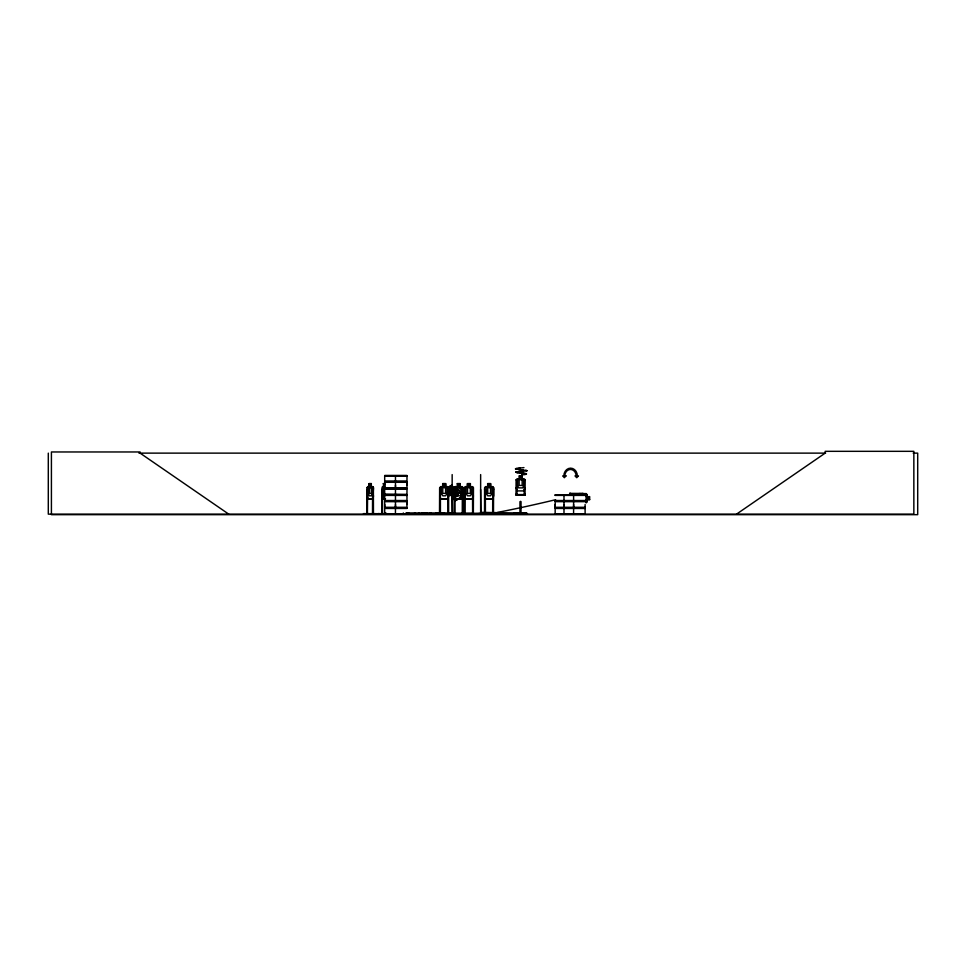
<?xml version="1.0" encoding="UTF-8"?>
<svg xmlns="http://www.w3.org/2000/svg" width="966" height="966" viewBox="0 0 966 966"><rect width="100%" height="100%" fill="white"/><g stroke="black" fill="none" stroke-linecap="round" stroke-linejoin="round"><path stroke-width="1.45" d="M384.685 507.319L384.685 501.656L406.976 501.656L406.964 507.319L384.685 507.319L384.697 504.494M395.48 504.494L395.48 507.319L395.468 501.656M395.48 485.125L395.48 487.951L395.468 482.3M406.964 504.494L406.964 501.656M406.964 485.125L406.964 482.3L384.685 482.3M585.118 507.319L555.16 507.319L555.172 504.494M563.999 504.494L563.999 507.319L563.987 501.656M573.611 504.494L573.611 507.319L573.599 501.656M447.705 513.695L456.942 513.695L447.705 514.033L447.693 513.26L448.852 514.093M484.534 489.545L485.367 489.545L485.415 514.154L476.178 514.033L492.648 513.514M485.415 513.695L476.19 513.695M569.904 493.554L569.855 494.387L569.698 493.36L583.029 493.457L583.029 494.29L569.65 494.194L569.662 493.457L570.689 493.554L570.665 494.35L570.689 493.554M570.435 493.554L570.483 494.387M395.432 514.141L395.468 508.454M573.575 513.924L573.611 508.454M523.451 473.231C502.851 471.408 538.388 473.376 522.135 474.813M406.988 513.924L377.754 513.658L390.107 514.093M385.929 514.141L386.014 513.26M517.015 472.555L515.735 472.048L517.184 472.591M564.398 514.081L577.064 514.081M372.719 498.83L373.528 487.685L372.695 486.623M373.528 495.824L372.791 498.83L367.696 498.83L367.032 487.697L367.78 486.623M363.494 514.081L376.692 514.093M448.622 495.812L447.62 498.734L440.653 498.734L439.747 495.812L439.747 487.745L440.605 486.623L442.67 486.623L442.67 483.592L445.7 483.592L445.7 486.623L447.656 486.623L448.731 487.685L448.731 495.824L447.693 498.83L440.581 498.83L439.639 495.824M473.461 495.824L472.422 498.83L465.31 498.83L464.368 495.824L464.477 487.745L465.334 486.623L467.399 486.623L467.399 483.592L470.43 483.592L470.321 486.719L471.843 487.733L471.843 493.385L470.333 495.812L467.508 495.812L465.986 493.385L465.986 487.733L467.508 486.719L467.508 483.688L470.333 483.688M385.47 498.83L382.488 498.83L382.596 486.623M463.825 514.141L464.066 513.658M464.248 514.033L464.368 487.697M513.429 514.033L514.238 513.731M514.262 512.982L526.627 513.163L514.323 512.958L514.105 513.852M525.178 487.878L523.669 490.909L517.607 490.909L516.098 487.878M586.145 496.584L585.903 495.667M586.096 501.064L586.966 499.555L589.646 499.555L589.683 496.621L586.966 496.729L586.096 495.208M570.64 494.29L569.698 494.29M383.502 486.719L382.874 493.385L383.502 495.812L384.685 495.812M367.177 487.745L367.817 486.719M585.106 508.454L585.118 513.912L555.124 514.141M586.169 502.682L587.026 501.68L586.966 494.713L586.096 493.698M586.12 502.682L587.111 501.716L587.026 499.555L589.731 499.651M524.212 494.326L525.238 494.326L525.238 495.22L516.013 495.22L516.098 479.8L517.112 478.786L524.176 478.786L525.178 479.8L525.045 495.22M736.503 514.154L825.181 453.126L825.181 451.327L913.848 451.327L913.848 514.154L48.3 514.154L48.3 453.126M451.895 485.174L449.468 486.635L451.037 489.231L450.265 490.873L453.187 495.715L455.735 497.007L458.15 495.546L458.198 492.696L455.276 487.854L453.452 487.77L451.931 485.041L449.335 486.598L450.905 489.194L449.13 490.257L448.864 491.682L453.054 498.637L455.409 500.738L461.507 497.067L460.842 493.952L456.64 486.985L455.167 486.623L453.489 487.637M455.421 500.617L461.386 497.019L460.746 493.988M515.977 468.957L520.01 468.136M453.911 514.093L454.056 513.26M524.743 474.475L526.096 474.052L523.379 473.268M515.808 472.132L527.303 470.708L522.485 469.923M516.122 468.45L523.946 467.616M138.959 453.126L825.64 453.126M913.172 453.126L917.7 453.126L917.7 514.673L51.415 514.673L51.415 451.967L140.094 451.967L140.094 453.126L228.761 514.154M521.761 474.813L522.473 474.813M384.673 475.477L406.988 475.477M384.697 476.045L406.964 476.045M516.098 479.836L516.943 479.836L516.943 495.22L517.027 494.326L516.013 494.326M525.142 479.836L524.309 479.836L524.212 495.22M384.601 481.551L407.06 481.551M384.601 481.901L407.06 481.901M367.708 486.623L369.241 486.623L369.169 483.592L371.391 483.592M383.369 483.592L384.734 483.592L384.637 486.623M369.241 483.688L371.318 483.688M383.405 483.688L384.685 483.688M457.341 483.688L460.166 483.688L460.166 486.719L461.676 487.733L461.676 493.385L460.166 495.812L457.341 495.812L455.819 493.385L455.819 487.733L457.341 486.719L457.232 483.592L460.263 483.592L460.263 486.623L462.231 486.623L463.294 487.685L463.294 495.824L462.255 498.83L455.143 498.83L454.201 495.824M487.721 483.688L490.547 483.688L490.547 486.719L492.068 487.733L492.068 493.385L490.547 495.812L487.721 495.812L486.212 493.385L486.212 487.733L487.721 486.719L487.625 483.592L490.643 483.592L490.643 486.623L492.612 486.623L493.674 487.685L493.674 495.824L492.636 498.83L485.524 498.83L484.594 495.824M371.318 486.623L372.767 486.623M382.5 486.623L383.502 486.623M457.232 486.623L455.167 486.623L454.201 487.697L454.153 514.154M470.43 486.623L472.386 486.623L473.461 487.685L473.352 514.154M487.625 486.623L485.56 486.623L484.594 487.697L484.534 514.154L484.437 513.26M367.744 486.719L372.743 486.719M382.524 486.719L384.685 486.719M440.653 486.719L447.62 486.719L448.622 487.733L448.622 514.154M462.183 486.719L455.215 486.719L449.226 490.33L448.973 491.67L453.139 498.577M465.383 486.719L472.35 486.719L473.352 487.733M485.596 486.719L492.563 486.719L493.578 487.733L493.481 514.154M382.101 487.697L382.246 514.154M383.502 487.733L384.685 487.733M384.685 487.951L406.976 487.951L406.976 482.3M384.601 488.349L407.06 488.349M384.601 488.699L407.06 488.699M384.685 489.098L406.976 489.098L406.976 494.544L384.697 494.399L406.988 494.556M373.383 489.545L372.574 489.545L372.502 514.154M439.59 489.545L440.424 489.545L440.424 514.154M448.622 489.545L447.789 489.545L447.886 514.154M452.16 489.545L452.474 514.154L452.583 513.26M454.153 489.545L454.986 489.545L455.083 514.154M463.197 489.545L462.364 489.545L462.267 514.154M464.308 489.545L465.153 489.545L465.153 514.154L465.238 513.26M473.352 489.545L472.519 489.545L472.615 514.154M480.633 489.545L480.959 514.154M493.578 489.545L492.745 489.545L492.648 514.154M383.502 493.385L384.685 493.385M586.181 493.602L579.081 493.602L576.533 494.64M517.027 494.58L524.212 494.58M384.673 494.785L406.988 494.846M555.148 494.846L585.13 494.846M384.673 495.039L406.988 495.039L406.964 500.521L384.685 500.521M555.148 495.051L585.13 495.075M384.697 495.401L406.964 495.401M452.16 495.522L452.16 500.4M555.172 495.401L585.106 495.401M367.032 495.824L367.768 498.83M367.744 498.734L372.743 498.734M382.524 498.734L385.446 498.734M462.183 498.734L455.215 498.734L454.31 495.812M465.383 498.734L472.35 498.734M485.596 498.734L492.563 498.734M555.16 500.521L585.118 500.521M384.601 500.919L407.06 500.919M555.076 500.919L585.203 500.919M384.601 501.269L407.06 501.269M555.076 501.269L585.203 501.269M585.118 501.656L555.16 501.656L555.16 507.319M384.601 507.705L407.06 507.705M555.076 507.705L585.203 507.705M384.601 508.056L407.06 508.056M555.076 508.056L585.203 508.056M406.976 508.454L384.685 508.454L384.685 513.912M585.118 508.454L555.16 508.454L555.16 513.912M482.022 512.753L497.659 512.753M405.962 512.946L412.579 512.946L412.579 514.154M421.466 512.946L429.158 512.946L429.158 514.154M429.689 512.946L437.151 512.946L437.151 514.154M438.021 512.946L445.266 512.946L445.266 514.154M446.751 512.946L454.467 512.946M366.682 513.26L367.66 513.26L367.648 514.154M372.49 513.26L373.456 513.26L373.456 514.154L373.383 487.733M381.775 513.26L382.572 513.26M439.494 513.26L440.52 513.26L440.52 514.154M481.044 513.26L450.168 513.393L450.168 514.154M376.643 513.658L363.506 513.658L376.668 514.081M440.52 513.514L462.267 513.514M465.238 513.514L472.422 513.514M377.754 513.695L406.964 513.755M513.344 513.984L527.545 513.984L526.687 513.997L526.651 513.043M555.172 513.755L585.106 513.755M518.404 469.44L515.385 468.884L516.327 468.546M526.579 470.647L525.878 470.249M493.807 514.093L493.674 513.26M522.896 471.118L518.706 471.541M585.903 500.63L586.145 499.76M586.133 493.602L587.111 494.664L587.026 496.729M381.896 514.105L381.848 489.545L382.5 489.545L382.5 514.154L382.536 513.26M382.138 495.812L382.584 498.83M586.096 496.729L586.096 499.555M585.118 504.494L585.106 507.319M582.872 493.457L582.872 494.29M573.599 495.075L573.611 500.521M563.987 495.075L563.999 500.521M563.987 508.454L563.987 513.912M526.567 512.958L526.518 514.154M524.405 494.326L524.405 495.22M520.372 501.511L520.372 513.043M520.3 513.043L520.3 501.511L520.928 501.511L520.879 513.043L482.022 512.366L482.022 514.154M516.194 494.326L516.194 495.22M514.371 512.958L514.371 514.154M497.659 514.154L497.659 512.366A1125.052 72.39 -20.1 0 0 555.607 499.724M492.841 513.26L492.841 514.154M485.27 513.26L485.27 514.154M480.645 474.584L480.633 514.154M479.148 513.393L479.148 514.154M473.255 513.26L473.255 514.154M472.422 513.26L472.422 514.154M464.417 513.26L464.417 514.154M463.294 513.26L463.269 514.154M463.197 487.733L463.1 514.154M462.46 513.26L462.46 514.154M454.889 513.26L454.889 514.154M452.16 474.584L452.16 514.154M452.112 513.26L451.955 514.154M443.805 512.946L443.805 514.154M439.687 513.26L439.687 514.154M439.639 487.697L439.494 514.154M436.898 512.946L436.982 514.154M435.726 512.946L435.726 514.154M431.162 512.946L431.162 514.154M427.503 512.946L427.503 514.154M427.37 512.946L427.37 514.154M426.175 512.946L426.175 514.154M425.366 512.946L425.269 514.154M424.472 512.946L424.472 514.154M423.289 512.946L423.289 514.154M423.12 512.946L423.12 514.154M421.502 512.946L421.466 514.154M420.343 514.154L420.343 512.946L413.557 512.946L413.557 514.154M418.894 512.946L418.894 514.154M415.006 512.946L415.006 514.154M408.703 512.946L408.703 514.154M407.181 512.946L407.181 514.154M403.317 512.946L403.317 514.154M395.468 475.707L395.48 481.165M395.48 489.098L395.468 494.544M395.468 495.075L395.48 500.521M385.748 513.26L385.748 514.154M385.7 513.26L385.579 514.154M384.637 483.592L384.685 498.83M383.466 483.592L383.502 498.83M382.077 513.26L382.077 514.154M373.154 489.545L373.226 514.154M372.9 513.26L372.936 514.154M372.791 489.545L372.731 514.154M371.318 483.592L371.318 486.719L372.381 487.733L372.381 493.385L371.318 495.812L369.314 495.812L368.239 493.385L369.241 483.592M367.418 514.154L367.587 489.545L366.766 489.545L366.802 514.154M367.358 489.545L367.249 514.154M367.092 513.26L367.128 514.154M366.995 489.545L366.923 514.154M455.01 496.138L454.08 496.681L454.008 492.648C448.779 491.742 450.905 488.349 454.165 491.754C452.897 487.432 456.471 486.357 455.095 492.02C460.42 493.071 458.524 496.355 454.901 492.889L455.01 496.138M523.669 485.451L522.654 487.878L518.621 487.878L517.607 485.451L517.607 479.8L519.128 478.786L519.128 475.767L522.159 475.767L522.159 478.786L523.669 479.8L523.669 485.451M447.113 493.385L445.604 495.812L442.766 495.812L441.257 493.385L441.257 487.733L442.766 486.719L442.766 483.688L445.604 483.688L445.604 486.719L447.113 487.733L447.113 493.385M565.979 475.912L564.349 477.699L562.731 475.912L563.842 475.912A7.752 6.75 -90 0 1 570.592 468.148A7.752 6.75 -90 0 1 577.342 475.912L578.465 475.912L576.738 477.699L574.999 475.912L576.122 475.912A6.472 5.639 -90 0 0 570.483 469.428A6.472 5.639 -90 0 0 564.844 475.912L565.979 475.912M451.726 485.874L450.168 486.804L450.687 487.673L452.245 486.731L451.726 485.874M453.984 488.639L451.557 490.088L454.479 494.93L456.894 493.481L453.984 488.639M406.988 475.683L384.673 475.683L384.697 481.165L406.976 481.165L406.976 475.707M521.652 476.262L519.636 476.262L519.636 477.276L521.652 477.276L521.652 476.262M522.159 479.8L519.128 479.8L519.128 485.451L522.159 485.451L522.159 479.8M370.956 484.195L369.676 484.195L369.676 485.21L370.956 485.21L370.956 484.195M384.48 484.195L383.719 484.195L383.719 485.21L384.48 485.21L384.48 484.195M445.097 484.195L443.273 484.195L443.273 485.21L445.097 485.21L445.097 484.195M459.659 484.195L457.836 484.195L457.836 485.21L459.659 485.21L459.659 484.195M469.826 484.195L468.003 484.195L468.003 485.21L469.826 485.21L469.826 484.195M490.04 484.195L488.228 484.195L488.228 485.21L490.04 485.21L490.04 484.195M371.318 487.733L369.314 487.733L369.314 493.385L371.318 493.385L371.318 487.733M445.604 487.733L442.766 487.733L442.766 493.385L445.604 493.385L445.604 487.733M460.166 487.733L457.341 487.733L457.341 493.385L460.166 493.385L460.166 487.733M470.333 487.733L467.508 487.733L467.508 493.385L470.333 493.385L470.333 487.733M490.547 487.733L487.721 487.733L487.721 493.385L490.547 493.385L490.547 487.733M589.151 497.236L588.282 497.236L588.282 499.048L589.151 499.048L589.151 497.236M522.691 469.899L518.078 469.391L522.666 469.923M385.325 514.154L385.325 513.26L385.289 514.154"/></g></svg>
